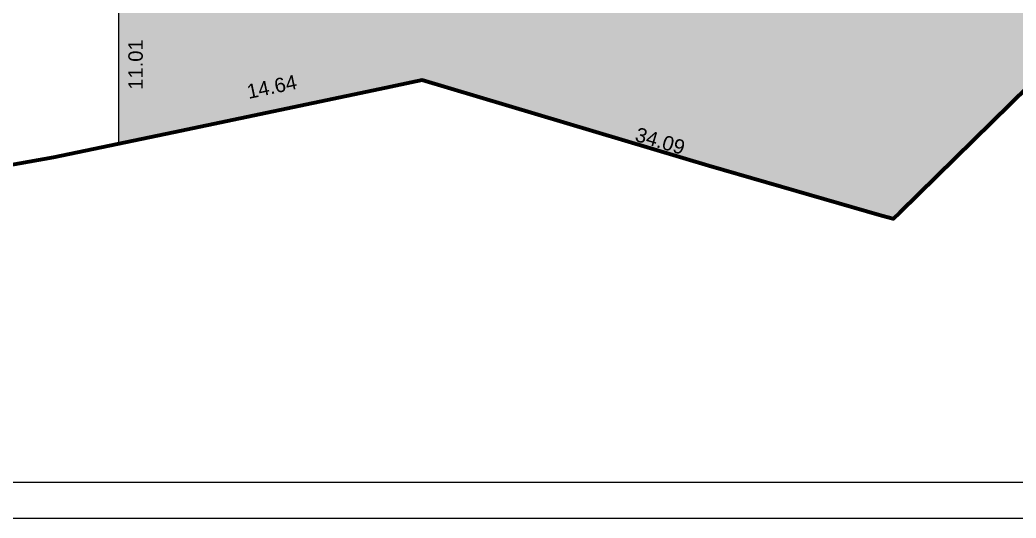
# Model space of a CAD drawing. Header units: millimetres. Extents: x 9625 to 10808, y -1607 to -1252.
# Drawn here: x 10697.8 to 10766.9, y -1603.1 to -1568.5 of the extents above; entities that cross this region are included whole.
import ezdxf

# ---------------------------------------------------------------- set-up
doc = ezdxf.new("R2010")
doc.units = ezdxf.units.MM
doc.header["$LTSCALE"] = 3
doc.header["$MEASUREMENT"] = 0
doc.header["$PDMODE"] = 35
doc.header["$PDSIZE"] = 1
doc.linetypes.add('HIDDEN', pattern=[0.375, 0.25, -0.125])
doc.layers.get('Defpoints').update_dxf_attribs({"linetype": 'HIDDEN'})
for name, color, linetype in [('DIM', 8, 'HIDDEN'), ('DIM1', 8, 'Continuous'), ('WALL', 6, 'Continuous')]:
    doc.layers.add(name, color=color, linetype=linetype)
doc.styles.get("Standard").update_dxf_attribs({"font": 'arial.ttf'})
doc.dimstyles.new('ISO-25', dxfattribs={"dimtxt": 1, "dimasz": 1, "dimexe": 0, "dimexo": 0, "dimgap": 0.1, "dimtad": 1, "dimzin": 0, "dimdsep": 46, "dimtxsty": 'Standard', "dimblk": 'NONE', "dimcen": 2.5, "dimse1": 1, "dimse2": 1, "dimclrd": 256, "dimclre": 256, "dimclrt": 3, "dimadec": 0, "dimazin": 0, "dimtfac": 1, "dimtmove": 0, "dimatfit": 3, "dimfxl": 1, "dimarcsym": 0})
doc.dimstyles.get("Standard").update_dxf_attribs({"dimtxt": 1, "dimasz": 0, "dimexe": 0, "dimexo": 0, "dimgap": 0.1, "dimtad": 1, "dimzin": 0, "dimdsep": 46, "dimtxsty": 'Standard', "dimcen": 0, "dimse1": 1, "dimse2": 1, "dimsd1": 1, "dimsd2": 1, "dimclrd": 256, "dimclre": 256, "dimclrt": 3, "dimadec": 0, "dimazin": 0, "dimtfac": 1, "dimtix": 1, "dimtofl": 0, "dimtmove": 2, "dimatfit": 3, "dimfxl": 1, "dimtolj": 1, "dimtzin": 0, "dimlwd": -1, "dimlwe": -1, "dimarcsym": 0})

# ---------------------------------------------------------------- blocks, each defined once
blk = doc.blocks.new('*D359')
at = {"layer": 'Defpoints', "color": 0}
for p in [(10803.19, -1538.521), (10803.19, -1538.521), (10758.408, -1582.316)]:
    blk.add_point(p, dxfattribs=at)
at = {"layer": 'DIM', "lineweight": -2}
blk.add_line((10758.408, -1582.316), (10803.19, -1538.521), dxfattribs=at)
at = {"layer": 'DIM', "color": 3, "insert": (10780.372, -1559.982), "char_height": 1, "attachment_point": 5, "rotation": 44.36122}
blk.add_mtext('62.64', dxfattribs=at)
blk = doc.blocks.new('_None')
blk = doc.blocks.new('*D358')
at = {"layer": 'Defpoints', "color": 0}
for p in [(10725.71, -1572.681), (10758.408, -1582.316), (10758.408, -1582.316)]:
    blk.add_point(p, dxfattribs=at)
at = {"layer": 'DIM', "lineweight": -2}
blk.add_line((10725.71, -1572.681), (10758.408, -1582.316), dxfattribs=at)
at = {"layer": 'DIM', "color": 3, "insert": (10742.232, -1576.913), "char_height": 1, "attachment_point": 5, "rotation": 343.57977}
blk.add_mtext('34.09', dxfattribs=at)
blk = doc.blocks.new('*D1861')
at = {"layer": 'Defpoints', "color": 0}
for p in [(10704.631, -1566.101), (10706.432, -1566.101), (10704.631, -1577.112)]:
    blk.add_point(p, dxfattribs=at)
at = {"layer": 'DIM1', "color": 3, "insert": (10705.822, -1571.606), "char_height": 1, "attachment_point": 5, "rotation": 90}
blk.add_mtext('\\A1;11.01', dxfattribs=at)
blk = doc.blocks.new('*D1862')
at = {"layer": 'Defpoints', "color": 0}
for p in [(10722.561, -1572.245), (10722.784, -1573.304), (10708.46, -1576.317)]:
    blk.add_point(p, dxfattribs=at)
at = {"layer": 'DIM1', "color": 3, "insert": (10715.274, -1573.154), "char_height": 1, "attachment_point": 5, "rotation": 11.87911}
blk.add_mtext('\\A1;14.64', dxfattribs=at)

msp = doc.modelspace()

# ---------------------------------------------------------------- hatches: boundary and pattern name
at = {"layer": 'DIM', "ltscale": 0.05}
h = msp.add_hatch(dxfattribs=at)
h.set_pattern_fill('DOTS', color=82, scale=10)
h.paths.add_polyline_path([(10776.9077, -1564.1883), (10786.1515, -1555.1656), (10801.2252, -1540.4999), (10803.1904, -1538.5213), (10772.71, -1507.1009), (10764.6314, -1507.1009), (10764.6314, -1556.1009), (10759.6314, -1556.1009), (10759.6314, -1566.1006), (10759.6314, -1566.103), (10714.6314, -1566.1013), (10704.6314, -1566.1009), (10704.6314, -1577.1115), (10708.4604, -1576.317), (10722.7835, -1573.3041), (10725.7102, -1572.6806), (10745.611, -1578.6242), (10757.6224, -1582.1007), (10758.4076, -1582.3165), (10758.8723, -1581.8851), (10767.832, -1573.0911), (10771.1151, -1569.8688)])
h.paths.add_polyline_path([(10659.8884, -1441.7876), (10659.8884, -1451.0389), (10659.8884, -1451.0389), (10655.4524, -1452.3754), (10651.3485, -1453.6281), (10647.3092, -1454.7502), (10639.291, -1457.0142), (10637.4855, -1457.4225), (10630.1511, -1459.0811), (10621.7006, -1460.9893), (10618.3662, -1461.7423), (10608.6872, -1463.9009), (10604.2272, -1464.5509), (10602.4983, -1464.8388), (10599.9092, -1465.2688), (10595.193, -1465.999), (10589.887, -1466.8204), (10587.7681, -1467.1485), (10579.237, -1468.4859), (10572.6982, -1469.5592), (10572.6982, -1441.7876)])

# ---------------------------------------------------------------- linework, layer by layer
at = {"layer": 'WALL', "lineweight": 25}
msp.add_line((10704.6314, -1556.1009), (10704.6314, -1577.1115), dxfattribs=at)
at = {"layer": 'WALL', "color": 8}
msp.add_lwpolyline([(10100.0905, -1603.0802), (10808.0631, -1603.0802), (10808.0631, -1252.0859), (10100.0905, -1252.0859)], close=True, dxfattribs=at)
at = {"layer": 'WALL'}
for points in [[(10104.0905, -1600.5802), (10805.5631, -1600.5802), (10805.5631, -1254.5859), (10104.0905, -1254.5859)], [(10776.9077, -1564.1883), (10786.1515, -1555.1656), (10801.2252, -1540.4999), (10803.1904, -1538.5213), (10772.71, -1507.1009), (10764.6314, -1507.1009), (10764.6314, -1556.1009), (10759.6314, -1556.1009), (10759.6314, -1566.1006), (10759.6314, -1566.103), (10714.6314, -1566.1013), (10704.6314, -1566.1009), (10704.6314, -1577.1115), (10708.4604, -1576.317), (10722.7835, -1573.3041), (10725.7102, -1572.6806), (10745.611, -1578.6242), (10757.6224, -1582.1007), (10758.4076, -1582.3165), (10758.8723, -1581.8851), (10767.832, -1573.0911), (10771.1151, -1569.8688)]]:
    msp.add_lwpolyline(points, close=True, dxfattribs=at)
at = {"layer": 'WALL', "color": 5, "linetype": 'Continuous', "lineweight": 70}
msp.add_lwpolyline([(10765.4847, -1500.1356), (10774.846, -1509.1601), (10803.1904, -1538.5213), (10801.2252, -1540.4999), (10786.1515, -1555.1656), (10776.9077, -1564.1883), (10771.1151, -1569.8688), (10767.832, -1573.0911), (10758.8723, -1581.8851), (10758.4076, -1582.3165), (10757.6224, -1582.1007), (10745.611, -1578.6242), (10725.7102, -1572.6806), (10722.7835, -1573.3041), (10708.4604, -1576.317), (10700.1217, -1578.0473), (10696.0818, -1578.779)], dxfattribs=at)

# ---------------------------------------------------------------- dimensions: what is measured, and where the dimension line sits
at = {"layer": 'DIM'}
for p1, p2, picture, middle in [((10758.4076, -1582.3165), (10803.1904, -1538.5213), '*D359', (10780.3721, -1559.9824)), ((10725.7102, -1572.6806), (10758.4076, -1582.3165), '*D358', (10742.2316, -1576.9125))]:
    dim = msp.add_aligned_dim(p1=p1, p2=p2, distance=0, dimstyle='ISO-25', dxfattribs=at)
    dim.commit()
    dim.dimension.update_dxf_attribs({"geometry": picture, "text_midpoint": middle})
at = {"layer": 'DIM1'}
for p1, p2, distance, picture, middle in [((10704.6314, -1577.1115), (10704.6314, -1566.1009), -1.8009, '*D1861', (10705.8217, -1571.6062)), ((10708.4604, -1576.317), (10722.7835, -1573.3041), 1.0822, '*D1862', (10715.2735, -1573.1541))]:
    dim = msp.add_aligned_dim(p1=p1, p2=p2, distance=distance, dimstyle='Standard', dxfattribs=at)
    dim.commit()
    dim.dimension.update_dxf_attribs({"geometry": picture, "text_midpoint": middle})

doc.saveas('drawing.dxf')
